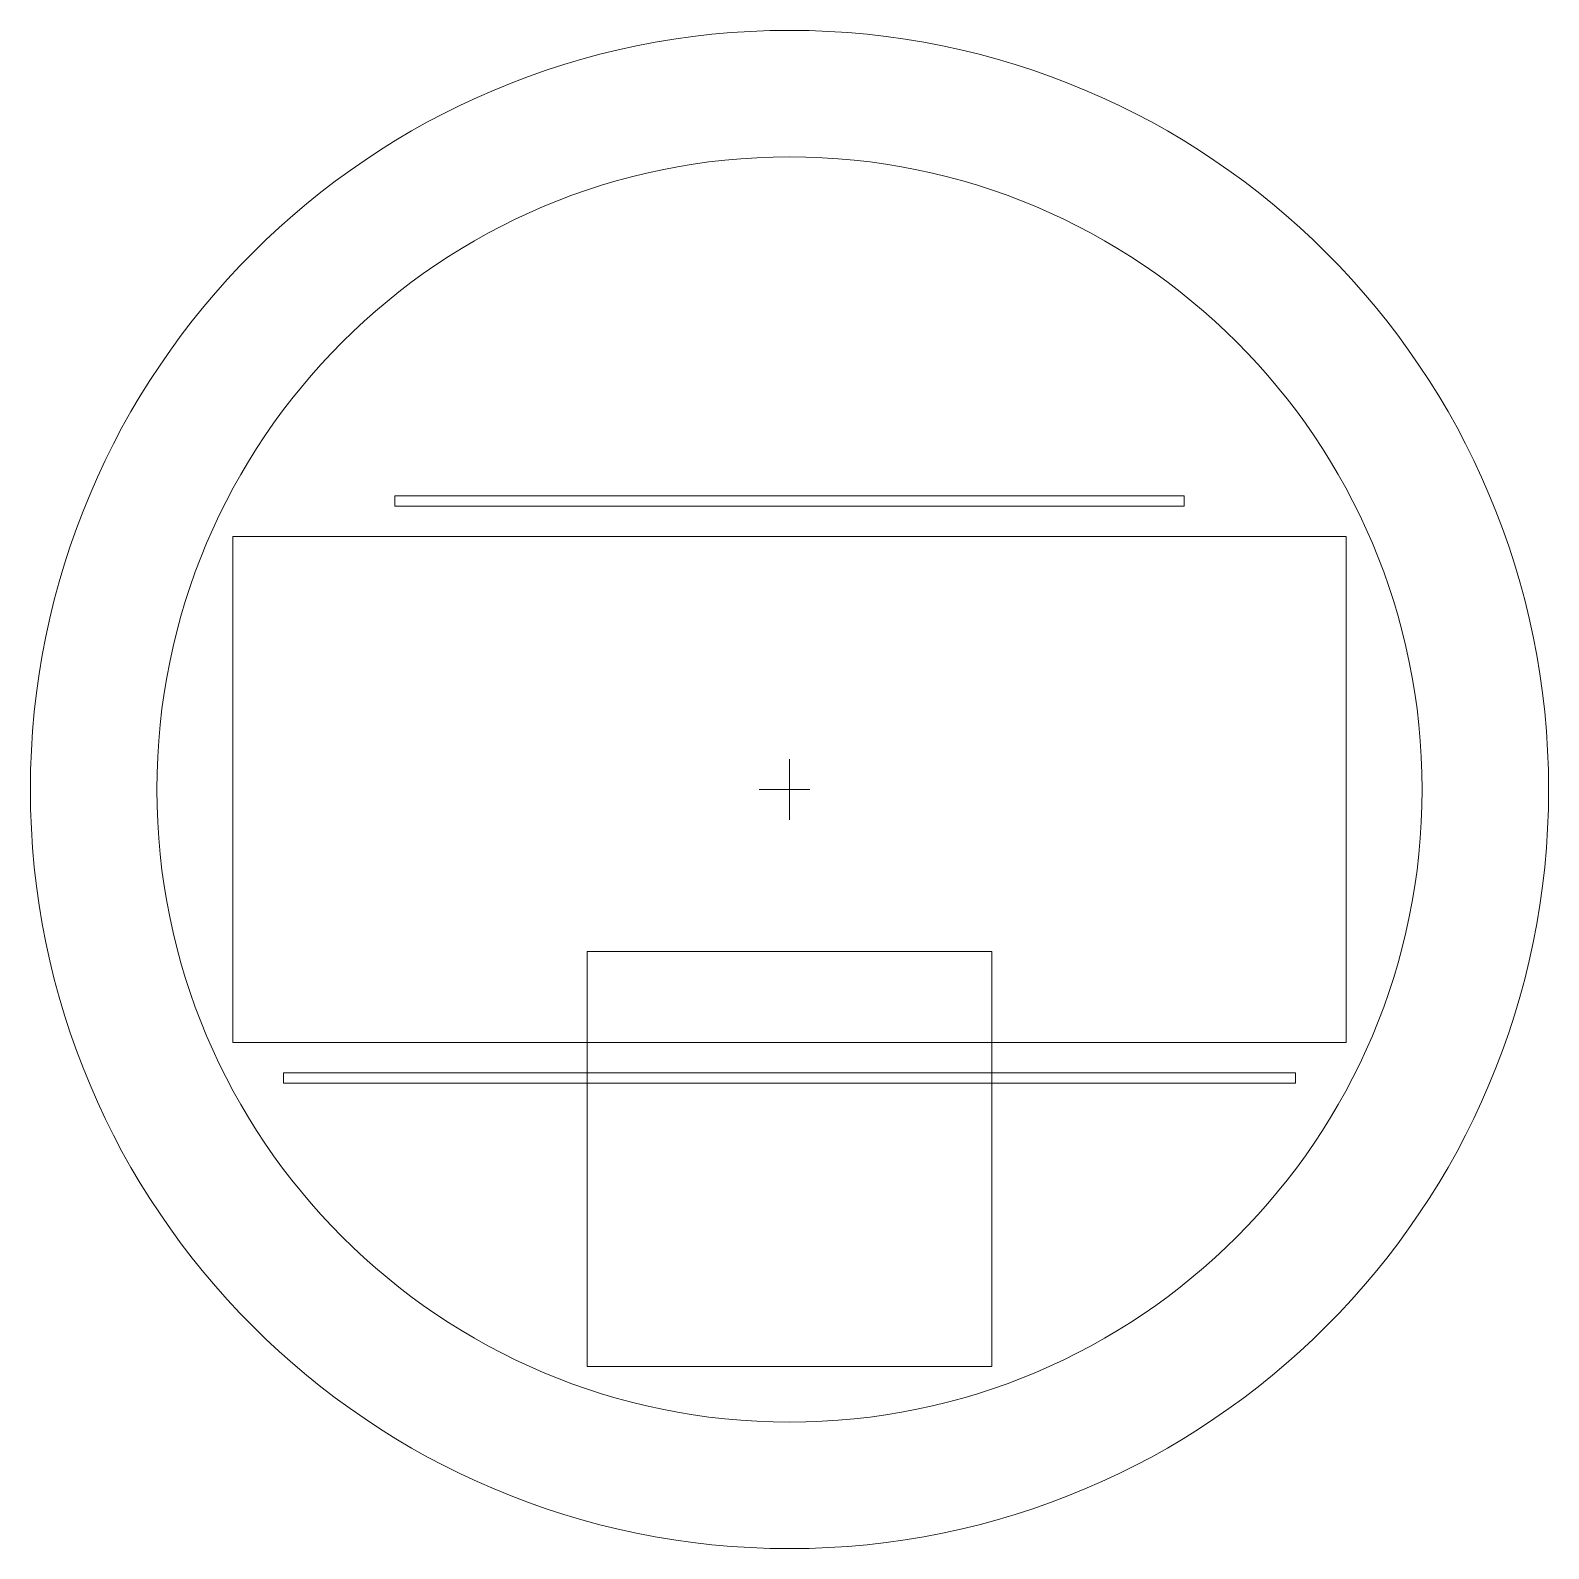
# Model space of a CAD drawing. Header units: millimetres. Extents: x 70 to 220, y 40 to 190.
import ezdxf

# ---------------------------------------------------------------- set-up
doc = ezdxf.new("R2010")
doc.units = ezdxf.units.MM
doc.layers.get('0').update_dxf_attribs({"linetype": 'CONTINUOUS', "lineweight": 0})

msp = doc.modelspace()

# ---------------------------------------------------------------- linework, layer by layer
for p, q in [((106, 143), (106, 144)), ((106, 144), (184, 144)), ((184, 144), (184, 143)), ((184, 143), (106, 143)), ((200, 140), (90, 140)), ((90, 140), (90, 90)), ((200, 90), (200, 140)), ((145, 118), (145, 112)), ((142, 115), (147, 115)), ((165, 99), (125, 99)), ((125, 99), (125, 58)), ((165, 58), (165, 99)), ((90, 90), (200, 90)), ((195, 87), (95, 87)), ((95, 87), (95, 86)), ((195, 86), (195, 87)), ((95, 86), (195, 86)), ((125, 58), (165, 58))]:
    msp.add_line(p, q)
for radius in [75, 62.5]:
    msp.add_circle((145, 115), radius)

doc.saveas('drawing.dxf')
